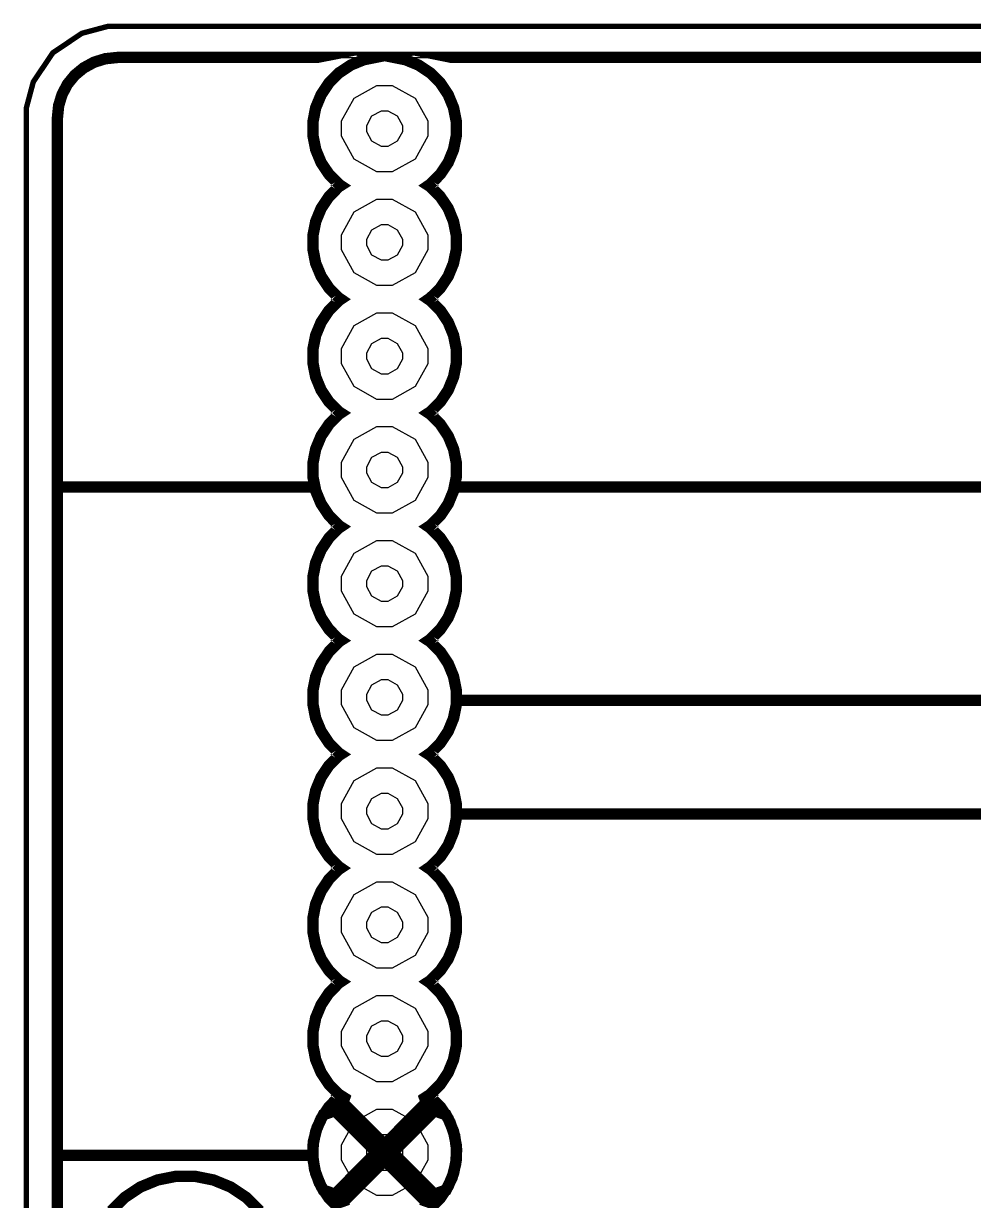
# Model space of a CAD drawing. Extents: x 0.4 to 7.9, y 0.4 to 11.3.
# Drawn here: x 3.268 to 4.103, y 6.527 to 7.562 of the extents above; entities that cross this region are included whole.
import ezdxf

# ---------------------------------------------------------------- set-up
doc = ezdxf.new("R2010")
doc.units = 0
doc.layers.get('0').update_dxf_attribs({"linetype": 'CONTINUOUS'})

msp = doc.modelspace()

# ---------------------------------------------------------------- linework, layer by layer
at = {"color": 0}
for points, const_width in [([(3.34999, 7.55946), (3.34218, 7.55946), (3.31885, 7.55322), (3.2934, 7.53608), (3.27626, 7.51064), (3.27001, 7.48725), (3.27001, 7.47944)], 0.004724), ([(3.34999, 7.55946), (4.85499, 7.55946)], 0.004724), ([(3.29736, 6.47271), (3.29736, 7.47808), (3.2985, 7.48964), (3.30149, 7.49946), (3.30626, 7.50851), (3.31272, 7.51644), (3.32064, 7.52294), (3.32964, 7.52783), (3.33946, 7.53088), (3.35092, 7.53207), (3.57699, 7.53207), (3.56662, 7.53), (3.56662, 7.53), (3.55518, 7.52528), (3.54482, 7.51839), (3.53608, 7.5096), (3.52919, 7.49929), (3.52442, 7.48785), (3.52203, 7.47564), (3.52203, 7.46326), (3.52442, 7.45107), (3.52919, 7.43961), (3.53608, 7.42931), (3.54482, 7.42051), (3.54644, 7.41943), (3.54482, 7.4184), (3.53608, 7.40961), (3.52919, 7.39931), (3.52442, 7.38781), (3.52203, 7.37565), (3.52203, 7.36322), (3.52442, 7.35107), (3.52919, 7.33963), (3.53608, 7.32926), (3.54482, 7.32053), (3.54644, 7.31944), (3.54482, 7.31836), (3.53608, 7.30963), (3.52919, 7.29926), (3.52442, 7.28782), (3.52203, 7.27567), (3.52203, 7.26324), (3.52442, 7.25108), (3.52919, 7.23958), (3.53608, 7.22928), (3.54482, 7.22049), (3.54644, 7.21946), (3.54482, 7.21838), (3.53608, 7.20958), (3.52919, 7.19928), (3.52442, 7.18782), (3.52203, 7.17563), (3.52203, 7.16325), (3.52442, 7.15104), (3.52919, 7.1396), (3.53608, 7.12929), (3.54482, 7.1205), (3.54644, 7.11947), (3.54482, 7.11838), (3.53608, 7.1096), (3.52919, 7.09928), (3.52442, 7.08783), (3.52203, 7.07563), (3.52203, 7.06326), (3.52442, 7.05106), (3.52919, 7.03961), (3.53608, 7.02929), (3.54482, 7.02051), (3.54644, 7.01942), (3.54482, 7.01839), (3.53608, 7.0096), (3.52919, 6.99929), (3.52442, 6.98785), (3.52203, 6.97564), (3.52203, 6.96326), (3.52442, 6.95107), (3.52919, 6.93961), (3.53608, 6.92931), (3.54482, 6.92051), (3.54644, 6.91943), (3.54482, 6.9184), (3.53608, 6.90961), (3.52919, 6.89931), (3.52442, 6.88781), (3.52203, 6.87565), (3.52203, 6.86322), (3.52442, 6.85107), (3.52919, 6.83963), (3.53608, 6.82926), (3.54482, 6.82053), (3.54644, 6.81944), (3.54482, 6.81836), (3.53608, 6.80963), (3.52919, 6.79926), (3.52442, 6.78782), (3.52203, 6.77567), (3.52203, 6.76324), (3.52442, 6.75108), (3.52919, 6.73958), (3.53608, 6.72928), (3.54482, 6.72049), (3.54644, 6.71946), (3.54482, 6.71837), (3.53608, 6.70958), (3.52919, 6.69928), (3.52442, 6.68782), (3.52203, 6.67562), (3.52203, 6.66325), (3.52442, 6.65104), (3.52919, 6.6396), (3.53608, 6.62929), (3.54482, 6.6205), (3.54644, 6.61947), (3.54482, 6.61838), (3.53608, 6.6096), (3.52919, 6.59928), (3.52442, 6.58783), (3.52203, 6.57563), (3.52203, 6.56326), (3.52442, 6.55106), (3.52919, 6.53961), (3.53608, 6.52929), (3.54482, 6.52051)], 0.01), ([(4.42176, 6.9669), (3.648, 6.9669), (3.648, 6.97564), (3.64556, 6.98785), (3.64085, 6.99929), (3.63396, 7.0096), (3.62517, 7.01839), (3.62358, 7.01942), (3.62517, 7.02051), (3.63396, 7.02929), (3.64085, 7.03961), (3.64556, 7.05106), (3.648, 7.06326), (3.648, 7.07563), (3.64556, 7.08783), (3.64085, 7.09928), (3.63396, 7.1096), (3.62517, 7.11838), (3.62358, 7.11947), (3.62517, 7.1205), (3.63396, 7.12929), (3.64085, 7.1396), (3.64556, 7.15104), (3.648, 7.16325), (3.648, 7.17563), (3.64556, 7.18782), (3.64085, 7.19928), (3.63396, 7.20958), (3.62517, 7.21838), (3.62358, 7.21946), (3.62517, 7.22049), (3.63396, 7.22928), (3.64085, 7.23958), (3.64556, 7.25108), (3.648, 7.26324), (3.648, 7.27567), (3.64556, 7.28782), (3.64085, 7.29926), (3.63396, 7.30963), (3.62517, 7.31836), (3.62358, 7.31944), (3.62517, 7.32053), (3.63396, 7.32926), (3.64085, 7.33963), (3.64556, 7.35107), (3.648, 7.36322), (3.648, 7.37565), (3.64556, 7.38781), (3.64085, 7.39931), (3.63396, 7.40961), (3.62517, 7.4184), (3.62358, 7.41943), (3.62517, 7.42051), (3.63396, 7.42931), (3.64085, 7.43961), (3.64556, 7.45107), (3.648, 7.46326), (3.648, 7.47564), (3.64556, 7.48785), (3.64085, 7.49929), (3.63396, 7.5096), (3.62517, 7.51839), (3.61486, 7.52528), (3.60335, 7.53), (3.59304, 7.53207), (4.477, 7.53207)], 0.01), ([(3.27001, 5.68946), (3.27001, 7.47944)], 0.004724), ([(3.29736, 6.47271), (3.29736, 6.56694), (3.52175, 6.56694), (3.52344, 6.55464), (3.5275, 6.54292), (3.53103, 6.5364), (3.54129, 6.53276), (3.5779, 6.56944), (3.59207, 6.56944), (3.62875, 6.53276), (3.639, 6.5364), (3.64442, 6.54758), (3.64751, 6.55957), (3.64828, 6.57194), (3.64654, 6.58425), (3.64247, 6.59597), (3.639, 6.60249), (3.62875, 6.60612), (3.59207, 6.56944), (3.5779, 6.56944), (3.54129, 6.60612), (3.53103, 6.60249), (3.52561, 6.59131), (3.52246, 6.57932), (3.52175, 6.56694), (3.29736, 6.56694), (3.29736, 7.15446), (3.52376, 7.15446), (3.52442, 7.15104), (3.52442, 7.15104), (3.52919, 7.1396), (3.53608, 7.12929), (3.54482, 7.1205), (3.54644, 7.11947), (3.54482, 7.11838), (3.53608, 7.1096), (3.52919, 7.09928), (3.52442, 7.08783), (3.52203, 7.07563), (3.52203, 7.06326), (3.52442, 7.05106), (3.52919, 7.03961), (3.53608, 7.02929), (3.54482, 7.02051), (3.54644, 7.01942), (3.54482, 7.01839), (3.53608, 7.0096), (3.52919, 6.99929), (3.52442, 6.98785), (3.52203, 6.97564), (3.52203, 6.96326), (3.52442, 6.95107), (3.52919, 6.93961), (3.53608, 6.92931), (3.54482, 6.92051), (3.54644, 6.91943), (3.54482, 6.9184), (3.53608, 6.90961), (3.52919, 6.89931), (3.52442, 6.88781), (3.52203, 6.87565), (3.52203, 6.86322), (3.52442, 6.85107), (3.52919, 6.83963), (3.53608, 6.82926), (3.54482, 6.82053), (3.54644, 6.81944), (3.54482, 6.81836), (3.53608, 6.80963), (3.52919, 6.79926), (3.52442, 6.78782), (3.52203, 6.77567), (3.52203, 6.76324), (3.52442, 6.75108), (3.52919, 6.73958), (3.53608, 6.72928), (3.54482, 6.72049), (3.54644, 6.71946), (3.54482, 6.71837), (3.53608, 6.70958), (3.52919, 6.69928), (3.52442, 6.68782), (3.52203, 6.67562), (3.52203, 6.66325), (3.52442, 6.65104), (3.52919, 6.6396), (3.53608, 6.62929), (3.54482, 6.6205), (3.54975, 6.61724), (3.54833, 6.61317), (3.58501, 6.5765), (3.62164, 6.61317), (3.62022, 6.61724), (3.62517, 6.6205), (3.63396, 6.62929), (3.64085, 6.6396), (3.64556, 6.65104), (3.648, 6.66325), (3.648, 6.67562), (3.64556, 6.68782), (3.64085, 6.69928), (3.63396, 6.70958), (3.62517, 6.71837), (3.62358, 6.71946), (3.62517, 6.72049), (3.63396, 6.72928), (3.64085, 6.73958), (3.64556, 6.75108), (3.648, 6.76324), (3.648, 6.77567), (3.64556, 6.78782), (3.64085, 6.79926), (3.63396, 6.80963), (3.62517, 6.81836), (3.62358, 6.81944), (3.62517, 6.82053), (3.63396, 6.82926), (3.64085, 6.83963), (3.64556, 6.85107), (3.648, 6.86322), (3.648, 6.86692), (4.42176, 6.86692)], 0.01), ([(4.42176, 6.86692), (3.648, 6.86692), (3.648, 6.87565), (3.64556, 6.88781), (3.64085, 6.89931), (3.63396, 6.90961), (3.62517, 6.9184), (3.62358, 6.91943), (3.62517, 6.92051), (3.63396, 6.92931), (3.64085, 6.93961), (3.64556, 6.95107), (3.648, 6.96326), (3.648, 6.97564), (3.64556, 6.98785), (3.64085, 6.99929), (3.63396, 7.0096), (3.62517, 7.01839), (3.62358, 7.01942), (3.62517, 7.02051), (3.63396, 7.02929), (3.64085, 7.03961), (3.64556, 7.05106), (3.648, 7.06326), (3.648, 7.07563), (3.64556, 7.08783), (3.64085, 7.09928), (3.63396, 7.1096), (3.62517, 7.11838), (3.62358, 7.11947), (3.62517, 7.1205), (3.63396, 7.12929), (3.64085, 7.1396), (3.64556, 7.15104), (3.64626, 7.15446), (4.42378, 7.15446)], 0.01), ([(3.62517, 6.52051), (3.63396, 6.52929), (3.64085, 6.53961), (3.64556, 6.55106), (3.648, 6.56326), (3.648, 6.57563), (3.64556, 6.58783), (3.64085, 6.59928), (3.63396, 6.6096), (3.62517, 6.61838), (3.62358, 6.61947), (3.62517, 6.6205), (3.63396, 6.62929), (3.64085, 6.6396), (3.64556, 6.65104), (3.648, 6.66325), (3.648, 6.67562), (3.64556, 6.68782), (3.64085, 6.69928), (3.63396, 6.70958), (3.62517, 6.71837), (3.62358, 6.71946), (3.62517, 6.72049), (3.63396, 6.72928), (3.64085, 6.73958), (3.64556, 6.75108), (3.648, 6.76324), (3.648, 6.77567), (3.64556, 6.78782), (3.64085, 6.79926), (3.63396, 6.80963), (3.62517, 6.81836), (3.62358, 6.81944), (3.62517, 6.82053), (3.63396, 6.82926), (3.64085, 6.83963), (3.64556, 6.85107), (3.648, 6.86322), (3.648, 6.87565), (3.64556, 6.88781), (3.64085, 6.89931), (3.63396, 6.90961), (3.62517, 6.9184), (3.62358, 6.91943), (3.62517, 6.92051), (3.63396, 6.92931), (3.64085, 6.93961), (3.64556, 6.95107), (3.648, 6.96326), (3.648, 6.9669), (4.42176, 6.9669)], 0.01), ([(3.62022, 6.52171), (3.62164, 6.52572), (3.58501, 6.56239), (3.54833, 6.52572), (3.54975, 6.52171)], 0.01), ([(3.47532, 6.51801), (3.4636, 6.52974), (3.44982, 6.53896), (3.43451, 6.54525), (3.41829, 6.5485), (3.40175, 6.5485), (3.38547, 6.54525), (3.37017, 6.53896), (3.35644, 6.52974), (3.34472, 6.51801)], 0.01), ([(3.47532, 6.51801), (3.4636, 6.52974), (3.44982, 6.53896), (3.43451, 6.54525), (3.41829, 6.5485), (3.40175, 6.5485), (3.38547, 6.54525), (3.37017, 6.53896), (3.35644, 6.52974), (3.34472, 6.51801)], 0.01)]:
    msp.add_lwpolyline(points, dxfattribs=dict(at, const_width=const_width))
for points in [[(3.29736, 6.47271), (3.29736, 7.47808), (3.2985, 7.48964), (3.30149, 7.49946), (3.30626, 7.50851), (3.31272, 7.51644), (3.32064, 7.52294), (3.32964, 7.52783), (3.33946, 7.53088), (3.35092, 7.53207), (3.57699, 7.53207), (3.56662, 7.53), (3.56662, 7.53), (3.55518, 7.52528), (3.54482, 7.51839), (3.53608, 7.5096), (3.52919, 7.49929), (3.52442, 7.48785), (3.52203, 7.47564), (3.52203, 7.46326), (3.52442, 7.45107), (3.52919, 7.43961), (3.53608, 7.42931), (3.54482, 7.42051), (3.54644, 7.41943), (3.54482, 7.4184), (3.53608, 7.40961), (3.52919, 7.39931), (3.52442, 7.38781), (3.52203, 7.37565), (3.52203, 7.36322), (3.52442, 7.35107), (3.52919, 7.33963), (3.53608, 7.32926), (3.54482, 7.32053), (3.54644, 7.31944), (3.54482, 7.31836), (3.53608, 7.30963), (3.52919, 7.29926), (3.52442, 7.28782), (3.52203, 7.27567), (3.52203, 7.26324), (3.52442, 7.25108), (3.52919, 7.23958), (3.53608, 7.22928), (3.54482, 7.22049), (3.54644, 7.21946), (3.54482, 7.21838), (3.53608, 7.20958), (3.52919, 7.19928), (3.52442, 7.18782), (3.52203, 7.17563), (3.52203, 7.16325), (3.52442, 7.15104), (3.52919, 7.1396), (3.53608, 7.12929), (3.54482, 7.1205), (3.54644, 7.11947), (3.54482, 7.11838), (3.53608, 7.1096), (3.52919, 7.09928), (3.52442, 7.08783), (3.52203, 7.07563), (3.52203, 7.06326), (3.52442, 7.05106), (3.52919, 7.03961), (3.53608, 7.02929), (3.54482, 7.02051), (3.54644, 7.01942), (3.54482, 7.01839), (3.53608, 7.0096), (3.52919, 6.99929), (3.52442, 6.98785), (3.52203, 6.97564), (3.52203, 6.96326), (3.52442, 6.95107), (3.52919, 6.93961), (3.53608, 6.92931), (3.54482, 6.92051), (3.54644, 6.91943), (3.54482, 6.9184), (3.53608, 6.90961), (3.52919, 6.89931), (3.52442, 6.88781), (3.52203, 6.87565), (3.52203, 6.86322), (3.52442, 6.85107), (3.52919, 6.83963), (3.53608, 6.82926), (3.54482, 6.82053), (3.54644, 6.81944), (3.54482, 6.81836), (3.53608, 6.80963), (3.52919, 6.79926), (3.52442, 6.78782), (3.52203, 6.77567), (3.52203, 6.76324), (3.52442, 6.75108), (3.52919, 6.73958), (3.53608, 6.72928), (3.54482, 6.72049), (3.54644, 6.71946), (3.54482, 6.71837), (3.53608, 6.70958), (3.52919, 6.69928), (3.52442, 6.68782), (3.52203, 6.67562), (3.52203, 6.66325), (3.52442, 6.65104), (3.52919, 6.6396), (3.53608, 6.62929), (3.54482, 6.6205), (3.54644, 6.61947), (3.54482, 6.61838), (3.53608, 6.6096), (3.52919, 6.59928), (3.52442, 6.58783), (3.52203, 6.57563), (3.52203, 6.56326), (3.52442, 6.55106), (3.52919, 6.53961), (3.53608, 6.52929), (3.54482, 6.52051)], [(4.42176, 6.9669), (3.648, 6.9669), (3.648, 6.97564), (3.64556, 6.98785), (3.64085, 6.99929), (3.63396, 7.0096), (3.62517, 7.01839), (3.62358, 7.01942), (3.62517, 7.02051), (3.63396, 7.02929), (3.64085, 7.03961), (3.64556, 7.05106), (3.648, 7.06326), (3.648, 7.07563), (3.64556, 7.08783), (3.64085, 7.09928), (3.63396, 7.1096), (3.62517, 7.11838), (3.62358, 7.11947), (3.62517, 7.1205), (3.63396, 7.12929), (3.64085, 7.1396), (3.64556, 7.15104), (3.648, 7.16325), (3.648, 7.17563), (3.64556, 7.18782), (3.64085, 7.19928), (3.63396, 7.20958), (3.62517, 7.21838), (3.62358, 7.21946), (3.62517, 7.22049), (3.63396, 7.22928), (3.64085, 7.23958), (3.64556, 7.25108), (3.648, 7.26324), (3.648, 7.27567), (3.64556, 7.28782), (3.64085, 7.29926), (3.63396, 7.30963), (3.62517, 7.31836), (3.62358, 7.31944), (3.62517, 7.32053), (3.63396, 7.32926), (3.64085, 7.33963), (3.64556, 7.35107), (3.648, 7.36322), (3.648, 7.37565), (3.64556, 7.38781), (3.64085, 7.39931), (3.63396, 7.40961), (3.62517, 7.4184), (3.62358, 7.41943), (3.62517, 7.42051), (3.63396, 7.42931), (3.64085, 7.43961), (3.64556, 7.45107), (3.648, 7.46326), (3.648, 7.47564), (3.64556, 7.48785), (3.64085, 7.49929), (3.63396, 7.5096), (3.62517, 7.51839), (3.61486, 7.52528), (3.60335, 7.53), (3.59304, 7.53207), (4.477, 7.53207)], [(3.29736, 6.47271), (3.29736, 6.56694), (3.52175, 6.56694), (3.52344, 6.55464), (3.5275, 6.54292), (3.53103, 6.5364), (3.54129, 6.53276), (3.5779, 6.56944), (3.59207, 6.56944), (3.62875, 6.53276), (3.639, 6.5364), (3.64442, 6.54758), (3.64751, 6.55957), (3.64828, 6.57194), (3.64654, 6.58425), (3.64247, 6.59597), (3.639, 6.60249), (3.62875, 6.60612), (3.59207, 6.56944), (3.5779, 6.56944), (3.54129, 6.60612), (3.53103, 6.60249), (3.52561, 6.59131), (3.52246, 6.57932), (3.52175, 6.56694), (3.29736, 6.56694), (3.29736, 7.15446), (3.52376, 7.15446), (3.52442, 7.15104), (3.52442, 7.15104), (3.52919, 7.1396), (3.53608, 7.12929), (3.54482, 7.1205), (3.54644, 7.11947), (3.54482, 7.11838), (3.53608, 7.1096), (3.52919, 7.09928), (3.52442, 7.08783), (3.52203, 7.07563), (3.52203, 7.06326), (3.52442, 7.05106), (3.52919, 7.03961), (3.53608, 7.02929), (3.54482, 7.02051), (3.54644, 7.01942), (3.54482, 7.01839), (3.53608, 7.0096), (3.52919, 6.99929), (3.52442, 6.98785), (3.52203, 6.97564), (3.52203, 6.96326), (3.52442, 6.95107), (3.52919, 6.93961), (3.53608, 6.92931), (3.54482, 6.92051), (3.54644, 6.91943), (3.54482, 6.9184), (3.53608, 6.90961), (3.52919, 6.89931), (3.52442, 6.88781), (3.52203, 6.87565), (3.52203, 6.86322), (3.52442, 6.85107), (3.52919, 6.83963), (3.53608, 6.82926), (3.54482, 6.82053), (3.54644, 6.81944), (3.54482, 6.81836), (3.53608, 6.80963), (3.52919, 6.79926), (3.52442, 6.78782), (3.52203, 6.77567), (3.52203, 6.76324), (3.52442, 6.75108), (3.52919, 6.73958), (3.53608, 6.72928), (3.54482, 6.72049), (3.54644, 6.71946), (3.54482, 6.71837), (3.53608, 6.70958), (3.52919, 6.69928), (3.52442, 6.68782), (3.52203, 6.67562), (3.52203, 6.66325), (3.52442, 6.65104), (3.52919, 6.6396), (3.53608, 6.62929), (3.54482, 6.6205), (3.54975, 6.61724), (3.54833, 6.61317), (3.58501, 6.5765), (3.62164, 6.61317), (3.62022, 6.61724), (3.62517, 6.6205), (3.63396, 6.62929), (3.64085, 6.6396), (3.64556, 6.65104), (3.648, 6.66325), (3.648, 6.67562), (3.64556, 6.68782), (3.64085, 6.69928), (3.63396, 6.70958), (3.62517, 6.71837), (3.62358, 6.71946), (3.62517, 6.72049), (3.63396, 6.72928), (3.64085, 6.73958), (3.64556, 6.75108), (3.648, 6.76324), (3.648, 6.77567), (3.64556, 6.78782), (3.64085, 6.79926), (3.63396, 6.80963), (3.62517, 6.81836), (3.62358, 6.81944), (3.62517, 6.82053), (3.63396, 6.82926), (3.64085, 6.83963), (3.64556, 6.85107), (3.648, 6.86322), (3.648, 6.86692), (4.42176, 6.86692)], [(4.42176, 6.86692), (3.648, 6.86692), (3.648, 6.87565), (3.64556, 6.88781), (3.64085, 6.89931), (3.63396, 6.90961), (3.62517, 6.9184), (3.62358, 6.91943), (3.62517, 6.92051), (3.63396, 6.92931), (3.64085, 6.93961), (3.64556, 6.95107), (3.648, 6.96326), (3.648, 6.97564), (3.64556, 6.98785), (3.64085, 6.99929), (3.63396, 7.0096), (3.62517, 7.01839), (3.62358, 7.01942), (3.62517, 7.02051), (3.63396, 7.02929), (3.64085, 7.03961), (3.64556, 7.05106), (3.648, 7.06326), (3.648, 7.07563), (3.64556, 7.08783), (3.64085, 7.09928), (3.63396, 7.1096), (3.62517, 7.11838), (3.62358, 7.11947), (3.62517, 7.1205), (3.63396, 7.12929), (3.64085, 7.1396), (3.64556, 7.15104), (3.64626, 7.15446), (4.42378, 7.15446)], [(3.62517, 6.52051), (3.63396, 6.52929), (3.64085, 6.53961), (3.64556, 6.55106), (3.648, 6.56326), (3.648, 6.57563), (3.64556, 6.58783), (3.64085, 6.59928), (3.63396, 6.6096), (3.62517, 6.61838), (3.62358, 6.61947), (3.62517, 6.6205), (3.63396, 6.62929), (3.64085, 6.6396), (3.64556, 6.65104), (3.648, 6.66325), (3.648, 6.67562), (3.64556, 6.68782), (3.64085, 6.69928), (3.63396, 6.70958), (3.62517, 6.71837), (3.62358, 6.71946), (3.62517, 6.72049), (3.63396, 6.72928), (3.64085, 6.73958), (3.64556, 6.75108), (3.648, 6.76324), (3.648, 6.77567), (3.64556, 6.78782), (3.64085, 6.79926), (3.63396, 6.80963), (3.62517, 6.81836), (3.62358, 6.81944), (3.62517, 6.82053), (3.63396, 6.82926), (3.64085, 6.83963), (3.64556, 6.85107), (3.648, 6.86322), (3.648, 6.87565), (3.64556, 6.88781), (3.64085, 6.89931), (3.63396, 6.90961), (3.62517, 6.9184), (3.62358, 6.91943), (3.62517, 6.92051), (3.63396, 6.92931), (3.64085, 6.93961), (3.64556, 6.95107), (3.648, 6.96326), (3.648, 6.9669), (4.42176, 6.9669)], [(3.62164, 6.52572), (3.58501, 6.56239), (3.54833, 6.52572)], [(3.47532, 6.51801), (3.4636, 6.52974), (3.44982, 6.53896), (3.43451, 6.54525), (3.41829, 6.5485), (3.40175, 6.5485), (3.38547, 6.54525), (3.37017, 6.53896), (3.35644, 6.52974), (3.34472, 6.51801)], [(3.47532, 6.51801), (3.4636, 6.52974), (3.44982, 6.53896), (3.43451, 6.54525), (3.41829, 6.5485), (3.40175, 6.5485), (3.38547, 6.54525), (3.37017, 6.53896), (3.35644, 6.52974), (3.34472, 6.51801)]]:
    msp.add_lwpolyline(points, dxfattribs=at)
for points in [[(3.62299, 7.46946), (3.62299, 7.46278), (3.61187, 7.4426), (3.59169, 7.43143), (3.58501, 7.43143), (3.57829, 7.43143), (3.55811, 7.4426), (3.54699, 7.46278), (3.54699, 7.46946), (3.54699, 7.47618), (3.55811, 7.49636), (3.57829, 7.50743), (3.58501, 7.50743), (3.59169, 7.50743), (3.61187, 7.49636), (3.62299, 7.47618), (3.62299, 7.46946)], [(3.62299, 7.46946), (3.62299, 7.46278), (3.61187, 7.4426), (3.59169, 7.43143), (3.58501, 7.43143), (3.57829, 7.43143), (3.55811, 7.4426), (3.54699, 7.46278), (3.54699, 7.46946), (3.54699, 7.47618), (3.55811, 7.49636), (3.57829, 7.50743), (3.58501, 7.50743), (3.59169, 7.50743), (3.61187, 7.49636), (3.62299, 7.47618), (3.62299, 7.46946)], [(3.62299, 7.36947), (3.62299, 7.36279), (3.61187, 7.34261), (3.59169, 7.33143), (3.58501, 7.33143), (3.57829, 7.33143), (3.55811, 7.34261), (3.54699, 7.36279), (3.54699, 7.36947), (3.54699, 7.37619), (3.55811, 7.39632), (3.57829, 7.40744), (3.58501, 7.40744), (3.59169, 7.40744), (3.61187, 7.39632), (3.62299, 7.37619), (3.62299, 7.36947)], [(3.62299, 7.36947), (3.62299, 7.36279), (3.61187, 7.34261), (3.59169, 7.33143), (3.58501, 7.33143), (3.57829, 7.33143), (3.55811, 7.34261), (3.54699, 7.36279), (3.54699, 7.36947), (3.54699, 7.37619), (3.55811, 7.39632), (3.57829, 7.40744), (3.58501, 7.40744), (3.59169, 7.40744), (3.61187, 7.39632), (3.62299, 7.37619), (3.62299, 7.36947)], [(3.62299, 7.26942), (3.62299, 7.26275), (3.61187, 7.24262), (3.59169, 7.23144), (3.58501, 7.23144), (3.57829, 7.23144), (3.55811, 7.24262), (3.54699, 7.26275), (3.54699, 7.26942), (3.54699, 7.27615), (3.55811, 7.29633), (3.57829, 7.30746), (3.58501, 7.30746), (3.59169, 7.30746), (3.61187, 7.29633), (3.62299, 7.27615), (3.62299, 7.26942)], [(3.62299, 7.26942), (3.62299, 7.26275), (3.61187, 7.24262), (3.59169, 7.23144), (3.58501, 7.23144), (3.57829, 7.23144), (3.55811, 7.24262), (3.54699, 7.26275), (3.54699, 7.26942), (3.54699, 7.27615), (3.55811, 7.29633), (3.57829, 7.30746), (3.58501, 7.30746), (3.59169, 7.30746), (3.61187, 7.29633), (3.62299, 7.27615), (3.62299, 7.26942)], [(3.62299, 7.16943), (3.62299, 7.16276), (3.61187, 7.14258), (3.59169, 7.13146), (3.58501, 7.13146), (3.57829, 7.13146), (3.55811, 7.14258), (3.54699, 7.16276), (3.54699, 7.16943), (3.54699, 7.17617), (3.55811, 7.19635), (3.57829, 7.20747), (3.58501, 7.20747), (3.59169, 7.20747), (3.61187, 7.19635), (3.62299, 7.17617), (3.62299, 7.16943)], [(3.62299, 7.16943), (3.62299, 7.16276), (3.61187, 7.14258), (3.59169, 7.13146), (3.58501, 7.13146), (3.57829, 7.13146), (3.55811, 7.14258), (3.54699, 7.16276), (3.54699, 7.16943), (3.54699, 7.17617), (3.55811, 7.19635), (3.57829, 7.20747), (3.58501, 7.20747), (3.59169, 7.20747), (3.61187, 7.19635), (3.62299, 7.17617), (3.62299, 7.16943)], [(3.62299, 7.06944), (3.62299, 7.06278), (3.61187, 7.04258), (3.59169, 7.03147), (3.58501, 7.03147), (3.57829, 7.03147), (3.55811, 7.04258), (3.54699, 7.06278), (3.54699, 7.06944), (3.54699, 7.07617), (3.55811, 7.09636), (3.57829, 7.10742), (3.58501, 7.10742), (3.59169, 7.10742), (3.61187, 7.09636), (3.62299, 7.07617), (3.62299, 7.06944)], [(3.62299, 7.06944), (3.62299, 7.06278), (3.61187, 7.04258), (3.59169, 7.03147), (3.58501, 7.03147), (3.57829, 7.03147), (3.55811, 7.04258), (3.54699, 7.06278), (3.54699, 7.06944), (3.54699, 7.07617), (3.55811, 7.09636), (3.57829, 7.10742), (3.58501, 7.10742), (3.59169, 7.10742), (3.61187, 7.09636), (3.62299, 7.07617), (3.62299, 7.06944)], [(3.62299, 6.96946), (3.62299, 6.96278), (3.61187, 6.9426), (3.59169, 6.93143), (3.58501, 6.93143), (3.57829, 6.93143), (3.55811, 6.9426), (3.54699, 6.96278), (3.54699, 6.96946), (3.54699, 6.97618), (3.55811, 6.99636), (3.57829, 7.00743), (3.58501, 7.00743), (3.59169, 7.00743), (3.61187, 6.99636), (3.62299, 6.97618), (3.62299, 6.96946)], [(3.62299, 6.96946), (3.62299, 6.96278), (3.61187, 6.9426), (3.59169, 6.93143), (3.58501, 6.93143), (3.57829, 6.93143), (3.55811, 6.9426), (3.54699, 6.96278), (3.54699, 6.96946), (3.54699, 6.97618), (3.55811, 6.99636), (3.57829, 7.00743), (3.58501, 7.00743), (3.59169, 7.00743), (3.61187, 6.99636), (3.62299, 6.97618), (3.62299, 6.96946)], [(3.62299, 6.86947), (3.62299, 6.86279), (3.61187, 6.84261), (3.59169, 6.83143), (3.58501, 6.83143), (3.57829, 6.83143), (3.55811, 6.84261), (3.54699, 6.86279), (3.54699, 6.86947), (3.54699, 6.87619), (3.55811, 6.89632), (3.57829, 6.90744), (3.58501, 6.90744), (3.59169, 6.90744), (3.61187, 6.89632), (3.62299, 6.87619), (3.62299, 6.86947)], [(3.62299, 6.86947), (3.62299, 6.86279), (3.61187, 6.84261), (3.59169, 6.83143), (3.58501, 6.83143), (3.57829, 6.83143), (3.55811, 6.84261), (3.54699, 6.86279), (3.54699, 6.86947), (3.54699, 6.87619), (3.55811, 6.89632), (3.57829, 6.90744), (3.58501, 6.90744), (3.59169, 6.90744), (3.61187, 6.89632), (3.62299, 6.87619), (3.62299, 6.86947)], [(3.62299, 6.76942), (3.62299, 6.76275), (3.61187, 6.74262), (3.59169, 6.73144), (3.58501, 6.73144), (3.57829, 6.73144), (3.55811, 6.74262), (3.54699, 6.76275), (3.54699, 6.76942), (3.54699, 6.77615), (3.55811, 6.79633), (3.57829, 6.80746), (3.58501, 6.80746), (3.59169, 6.80746), (3.61187, 6.79633), (3.62299, 6.77615), (3.62299, 6.76942)], [(3.62299, 6.76942), (3.62299, 6.76275), (3.61187, 6.74262), (3.59169, 6.73144), (3.58501, 6.73144), (3.57829, 6.73144), (3.55811, 6.74262), (3.54699, 6.76275), (3.54699, 6.76942), (3.54699, 6.77615), (3.55811, 6.79633), (3.57829, 6.80746), (3.58501, 6.80746), (3.59169, 6.80746), (3.61187, 6.79633), (3.62299, 6.77615), (3.62299, 6.76942)], [(3.62299, 6.66943), (3.62299, 6.66276), (3.61187, 6.64258), (3.59169, 6.63146), (3.58501, 6.63146), (3.57829, 6.63146), (3.55811, 6.64258), (3.54699, 6.66276), (3.54699, 6.66943), (3.54699, 6.67617), (3.55811, 6.69635), (3.57829, 6.70747), (3.58501, 6.70747), (3.59169, 6.70747), (3.61187, 6.69635), (3.62299, 6.67617), (3.62299, 6.66943)], [(3.62299, 6.66943), (3.62299, 6.66276), (3.61187, 6.64258), (3.59169, 6.63146), (3.58501, 6.63146), (3.57829, 6.63146), (3.55811, 6.64258), (3.54699, 6.66276), (3.54699, 6.66943), (3.54699, 6.67617), (3.55811, 6.69635), (3.57829, 6.70747), (3.58501, 6.70747), (3.59169, 6.70747), (3.61187, 6.69635), (3.62299, 6.67617), (3.62299, 6.66943)], [(3.62299, 6.56944), (3.62299, 6.56278), (3.61187, 6.54258), (3.59169, 6.53147), (3.58501, 6.53147), (3.57829, 6.53147), (3.55811, 6.54258), (3.54699, 6.56278), (3.54699, 6.56944), (3.54699, 6.57617), (3.55811, 6.59636), (3.57829, 6.60742), (3.58501, 6.60742), (3.59169, 6.60742), (3.61187, 6.59636), (3.62299, 6.57617), (3.62299, 6.56944)], [(3.62299, 6.56944), (3.62299, 6.56278), (3.61187, 6.54258), (3.59169, 6.53147), (3.58501, 6.53147), (3.57829, 6.53147), (3.55811, 6.54258), (3.54699, 6.56278), (3.54699, 6.56944), (3.54699, 6.57617), (3.55811, 6.59636), (3.57829, 6.60742), (3.58501, 6.60742), (3.59169, 6.60742), (3.61187, 6.59636), (3.62299, 6.57617), (3.62299, 6.56944)]]:
    msp.add_lwpolyline(points, close=True, dxfattribs=at)
at = {"color": 7}
for points in [[(3.60075, 7.46946), (3.60075, 7.46669), (3.59614, 7.45833), (3.58778, 7.45372), (3.58501, 7.45372), (3.58219, 7.45372), (3.57383, 7.45833), (3.56922, 7.46669), (3.56922, 7.46946), (3.56922, 7.47228), (3.57383, 7.48058), (3.58219, 7.48519), (3.58501, 7.48519), (3.58778, 7.48519), (3.59614, 7.48058), (3.60075, 7.47228), (3.60075, 7.46946)], [(3.60075, 7.46946), (3.60075, 7.46669), (3.59614, 7.45833), (3.58778, 7.45372), (3.58501, 7.45372), (3.58219, 7.45372), (3.57383, 7.45833), (3.56922, 7.46669), (3.56922, 7.46946), (3.56922, 7.47228), (3.57383, 7.48058), (3.58219, 7.48519), (3.58501, 7.48519), (3.58778, 7.48519), (3.59614, 7.48058), (3.60075, 7.47228), (3.60075, 7.46946)], [(3.60075, 7.36947), (3.60075, 7.36669), (3.59614, 7.35835), (3.58778, 7.35368), (3.58501, 7.35368), (3.58219, 7.35368), (3.57383, 7.35835), (3.56922, 7.36669), (3.56922, 7.36947), (3.56922, 7.37229), (3.57383, 7.38058), (3.58219, 7.38519), (3.58501, 7.38519), (3.58778, 7.38519), (3.59614, 7.38058), (3.60075, 7.37229), (3.60075, 7.36947)], [(3.60075, 7.36947), (3.60075, 7.36669), (3.59614, 7.35835), (3.58778, 7.35368), (3.58501, 7.35368), (3.58219, 7.35368), (3.57383, 7.35835), (3.56922, 7.36669), (3.56922, 7.36947), (3.56922, 7.37229), (3.57383, 7.38058), (3.58219, 7.38519), (3.58501, 7.38519), (3.58778, 7.38519), (3.59614, 7.38058), (3.60075, 7.37229), (3.60075, 7.36947)], [(3.60075, 7.26942), (3.60075, 7.26665), (3.59614, 7.25831), (3.58778, 7.25369), (3.58501, 7.25369), (3.58219, 7.25369), (3.57383, 7.25831), (3.56922, 7.26665), (3.56922, 7.26942), (3.56922, 7.27225), (3.57383, 7.2806), (3.58219, 7.28521), (3.58501, 7.28521), (3.58778, 7.28521), (3.59614, 7.2806), (3.60075, 7.27225), (3.60075, 7.26942)], [(3.60075, 7.26942), (3.60075, 7.26665), (3.59614, 7.25831), (3.58778, 7.25369), (3.58501, 7.25369), (3.58219, 7.25369), (3.57383, 7.25831), (3.56922, 7.26665), (3.56922, 7.26942), (3.56922, 7.27225), (3.57383, 7.2806), (3.58219, 7.28521), (3.58501, 7.28521), (3.58778, 7.28521), (3.59614, 7.2806), (3.60075, 7.27225), (3.60075, 7.26942)], [(3.60075, 7.16943), (3.60075, 7.16667), (3.59614, 7.15831), (3.58778, 7.15369), (3.58501, 7.15369), (3.58219, 7.15369), (3.57383, 7.15831), (3.56922, 7.16667), (3.56922, 7.16943), (3.56922, 7.17225), (3.57383, 7.18061), (3.58219, 7.18517), (3.58501, 7.18517), (3.58778, 7.18517), (3.59614, 7.18061), (3.60075, 7.17225), (3.60075, 7.16943)], [(3.60075, 7.16943), (3.60075, 7.16667), (3.59614, 7.15831), (3.58778, 7.15369), (3.58501, 7.15369), (3.58219, 7.15369), (3.57383, 7.15831), (3.56922, 7.16667), (3.56922, 7.16943), (3.56922, 7.17225), (3.57383, 7.18061), (3.58219, 7.18517), (3.58501, 7.18517), (3.58778, 7.18517), (3.59614, 7.18061), (3.60075, 7.17225), (3.60075, 7.16943)], [(3.60075, 7.06944), (3.60075, 7.06668), (3.59614, 7.05832), (3.58778, 7.05371), (3.58501, 7.05371), (3.58219, 7.05371), (3.57383, 7.05832), (3.56922, 7.06668), (3.56922, 7.06944), (3.56922, 7.07226), (3.57383, 7.08057), (3.58219, 7.08518), (3.58501, 7.08518), (3.58778, 7.08518), (3.59614, 7.08057), (3.60075, 7.07226), (3.60075, 7.06944)], [(3.60075, 7.06944), (3.60075, 7.06668), (3.59614, 7.05832), (3.58778, 7.05371), (3.58501, 7.05371), (3.58219, 7.05371), (3.57383, 7.05832), (3.56922, 7.06668), (3.56922, 7.06944), (3.56922, 7.07226), (3.57383, 7.08057), (3.58219, 7.08518), (3.58501, 7.08518), (3.58778, 7.08518), (3.59614, 7.08057), (3.60075, 7.07226), (3.60075, 7.06944)], [(3.60075, 6.96946), (3.60075, 6.96669), (3.59614, 6.95833), (3.58778, 6.95372), (3.58501, 6.95372), (3.58219, 6.95372), (3.57383, 6.95833), (3.56922, 6.96669), (3.56922, 6.96946), (3.56922, 6.97228), (3.57383, 6.98058), (3.58219, 6.98519), (3.58501, 6.98519), (3.58778, 6.98519), (3.59614, 6.98058), (3.60075, 6.97228), (3.60075, 6.96946)], [(3.60075, 6.96946), (3.60075, 6.96669), (3.59614, 6.95833), (3.58778, 6.95372), (3.58501, 6.95372), (3.58219, 6.95372), (3.57383, 6.95833), (3.56922, 6.96669), (3.56922, 6.96946), (3.56922, 6.97228), (3.57383, 6.98058), (3.58219, 6.98519), (3.58501, 6.98519), (3.58778, 6.98519), (3.59614, 6.98058), (3.60075, 6.97228), (3.60075, 6.96946)], [(3.60075, 6.86947), (3.60075, 6.86669), (3.59614, 6.85835), (3.58778, 6.85368), (3.58501, 6.85368), (3.58219, 6.85368), (3.57383, 6.85835), (3.56922, 6.86669), (3.56922, 6.86947), (3.56922, 6.87229), (3.57383, 6.88058), (3.58219, 6.88519), (3.58501, 6.88519), (3.58778, 6.88519), (3.59614, 6.88058), (3.60075, 6.87229), (3.60075, 6.86947)], [(3.60075, 6.86947), (3.60075, 6.86669), (3.59614, 6.85835), (3.58778, 6.85368), (3.58501, 6.85368), (3.58219, 6.85368), (3.57383, 6.85835), (3.56922, 6.86669), (3.56922, 6.86947), (3.56922, 6.87229), (3.57383, 6.88058), (3.58219, 6.88519), (3.58501, 6.88519), (3.58778, 6.88519), (3.59614, 6.88058), (3.60075, 6.87229), (3.60075, 6.86947)], [(3.60075, 6.76942), (3.60075, 6.76665), (3.59614, 6.75831), (3.58778, 6.75369), (3.58501, 6.75369), (3.58219, 6.75369), (3.57383, 6.75831), (3.56922, 6.76665), (3.56922, 6.76942), (3.56922, 6.77225), (3.57383, 6.7806), (3.58219, 6.78521), (3.58501, 6.78521), (3.58778, 6.78521), (3.59614, 6.7806), (3.60075, 6.77225), (3.60075, 6.76942)], [(3.60075, 6.76942), (3.60075, 6.76665), (3.59614, 6.75831), (3.58778, 6.75369), (3.58501, 6.75369), (3.58219, 6.75369), (3.57383, 6.75831), (3.56922, 6.76665), (3.56922, 6.76942), (3.56922, 6.77225), (3.57383, 6.7806), (3.58219, 6.78521), (3.58501, 6.78521), (3.58778, 6.78521), (3.59614, 6.7806), (3.60075, 6.77225), (3.60075, 6.76942)], [(3.60075, 6.66943), (3.60075, 6.66667), (3.59614, 6.65831), (3.58778, 6.65369), (3.58501, 6.65369), (3.58219, 6.65369), (3.57383, 6.65831), (3.56922, 6.66667), (3.56922, 6.66943), (3.56922, 6.67225), (3.57383, 6.68061), (3.58219, 6.68517), (3.58501, 6.68517), (3.58778, 6.68517), (3.59614, 6.68061), (3.60075, 6.67225), (3.60075, 6.66943)], [(3.60075, 6.66943), (3.60075, 6.66667), (3.59614, 6.65831), (3.58778, 6.65369), (3.58501, 6.65369), (3.58219, 6.65369), (3.57383, 6.65831), (3.56922, 6.66667), (3.56922, 6.66943), (3.56922, 6.67225), (3.57383, 6.68061), (3.58219, 6.68517), (3.58501, 6.68517), (3.58778, 6.68517), (3.59614, 6.68061), (3.60075, 6.67225), (3.60075, 6.66943)], [(3.60075, 6.56944), (3.60075, 6.56668), (3.59614, 6.55832), (3.58778, 6.55371), (3.58501, 6.55371), (3.58219, 6.55371), (3.57383, 6.55832), (3.56922, 6.56668), (3.56922, 6.56944), (3.56922, 6.57226), (3.57383, 6.58057), (3.58219, 6.58518), (3.58501, 6.58518), (3.58778, 6.58518), (3.59614, 6.58057), (3.60075, 6.57226), (3.60075, 6.56944)], [(3.60075, 6.56944), (3.60075, 6.56668), (3.59614, 6.55832), (3.58778, 6.55371), (3.58501, 6.55371), (3.58219, 6.55371), (3.57383, 6.55832), (3.56922, 6.56668), (3.56922, 6.56944), (3.56922, 6.57226), (3.57383, 6.58057), (3.58219, 6.58518), (3.58501, 6.58518), (3.58778, 6.58518), (3.59614, 6.58057), (3.60075, 6.57226), (3.60075, 6.56944)]]:
    msp.add_lwpolyline(points, close=True, dxfattribs=at)

doc.saveas('drawing.dxf')
